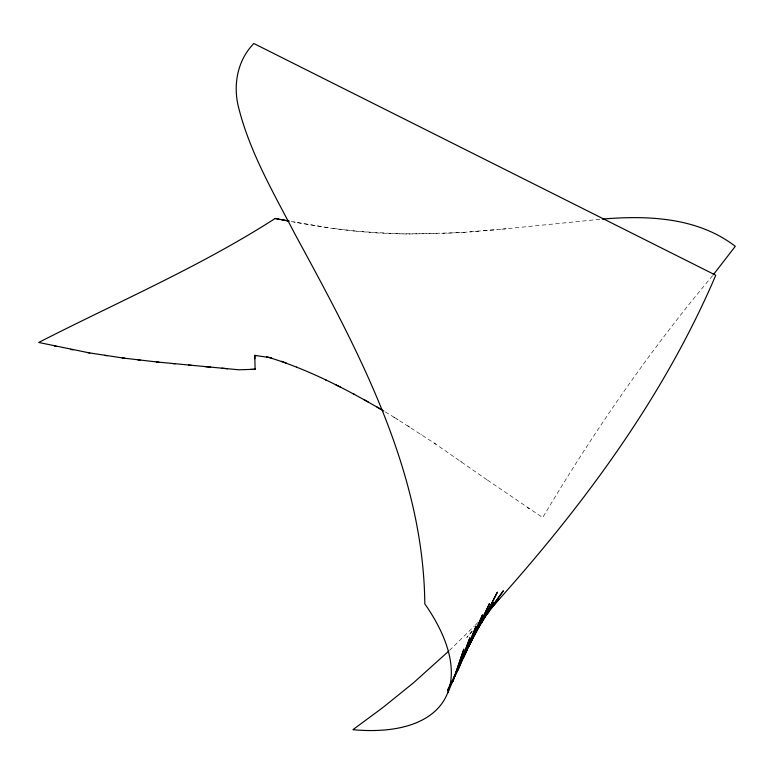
<?xml version="1.0" encoding="UTF-8"?>
<svg xmlns="http://www.w3.org/2000/svg" width="774" height="774" viewBox="0 0 774 774"><rect width="100%" height="100%" fill="white"/><g stroke="black" fill="none" stroke-linecap="round" stroke-linejoin="round"><path stroke-width="0.58" stroke-dasharray="3.87 2.9" d="M712.622 275.641C649.057 351.27 593.155 432.734 542.671 517.574L486.798 479.648M472.179 631.197L466.741 637.544L472.121 631.323M475.323 625.169L477.761 622.567M449.501 650.383L474.462 626.002M501.668 229.22L601.795 219.129M409.02 234.029L460.317 232.645L506.186 228.756M478.767 231.174L469.605 231.968M483.344 230.778L497.131 229.685M464.971 232.316L441.635 233.477M436.962 233.68L399.742 233.854M406.698 234.029L376.919 232.955L356.756 231.271M397.42 233.758L358.981 231.474L330.556 228.127M354.54 231.058L332.704 228.436L297.177 222.641M328.418 227.808L291.092 221.48L295.146 222.254M393.918 417.099L434.427 443.241L488.065 480.538M385.326 411.932L398 419.653M407.753 425.739L409.968 427.18M529.174 508.711L527.171 507.376M434.069 442.999L435.82 444.179M420.766 434.146L421.404 434.572M460.288 460.994L461.807 462.059"/><path stroke-width="1.16" d="M447.566 693.214L461.846 660.183L469.876 637.757L457.937 670.023L447.507 690.476L452.113 680.733M453.138 678.575L455.189 674.251M456.215 672.084L461.846 660.183L457.937 670.023L467.477 648.602L476.039 626.272L460.965 662.389M461.468 660.416L467.477 648.602L463.152 658.316L473.291 637.021L482.502 614.846L466.325 650.634M467.68 647.296L473.291 637.021L468.647 646.59L479.503 625.45L489.526 603.488L473.388 636.857M474.143 634.603L479.503 625.45L474.636 634.854L486.372 613.908L497.382 592.178L481.389 623.089L478.051 628.062M479.416 624.937L486.372 613.908L481.389 623.089L494.189 602.365L488.829 610.26M485.482 615.185L486.827 613.211M488.529 611.121L492.767 605.307M494.18 603.372L503.361 590.775L480.993 622.538M713.309 274.76L735.3 246.316C697.538 217.233 647.819 215.269 602.298 219.09M486.662 614.227L498.775 599.366M485.008 616.346L489.274 611.276L483.063 618.523M489.942 609.573C580.181 509.824 662.679 399.548 715.776 275.225L253.833 43.508C238.015 59.637 233.264 83.079 237.937 104.78C248.918 150.911 273.232 192.233 294.884 233.942C357.211 348.813 423.465 469.702 424.81 603.875A218.084 102.033 30.3 0 1 352.905 729.698L382.956 707.484L413.48 682.832L448.639 651.215M289.07 221.103L275.167 218.481C200.079 266.691 117.929 301.918 38.7 342.466L89.223 352.867L123.463 358.081L156.793 361.971L238.644 369.779L255.11 369.285L254.772 355.392L256.387 355.576M250.312 369.43L255.12 369.275L255.091 368.463M205.139 366.615L210.673 367.147M221.799 368.221L227.43 368.743M188.653 365.057L191.391 365.318M172.35 363.519L175.05 363.78M156.251 361.913L158.912 362.184M266.595 356.756C307.897 369.043 346.675 389.332 383.836 411.042M137.772 359.852L140.384 360.171M122.253 357.907L124.817 358.246M107.054 355.75L104.558 355.363M89.774 352.963L87.356 352.528M281.078 219.603L288.799 221.045M275.167 218.481L279.104 219.236M72.998 349.867L70.647 349.393M56.734 346.52L54.451 346.026M281.446 361.245L286.438 363.141M271.606 357.878L254.772 355.392L254.859 358.71M296.49 367.157L297.216 367.437M335.877 384.862L340.637 387.213M325.496 379.831L326.251 380.198M363.703 399.452L368.182 401.938M353.505 393.86L354.627 394.479M376.967 406.989L381.292 409.504M463.81 649.26L452.78 681.671L463.81 649.26"/></g></svg>
